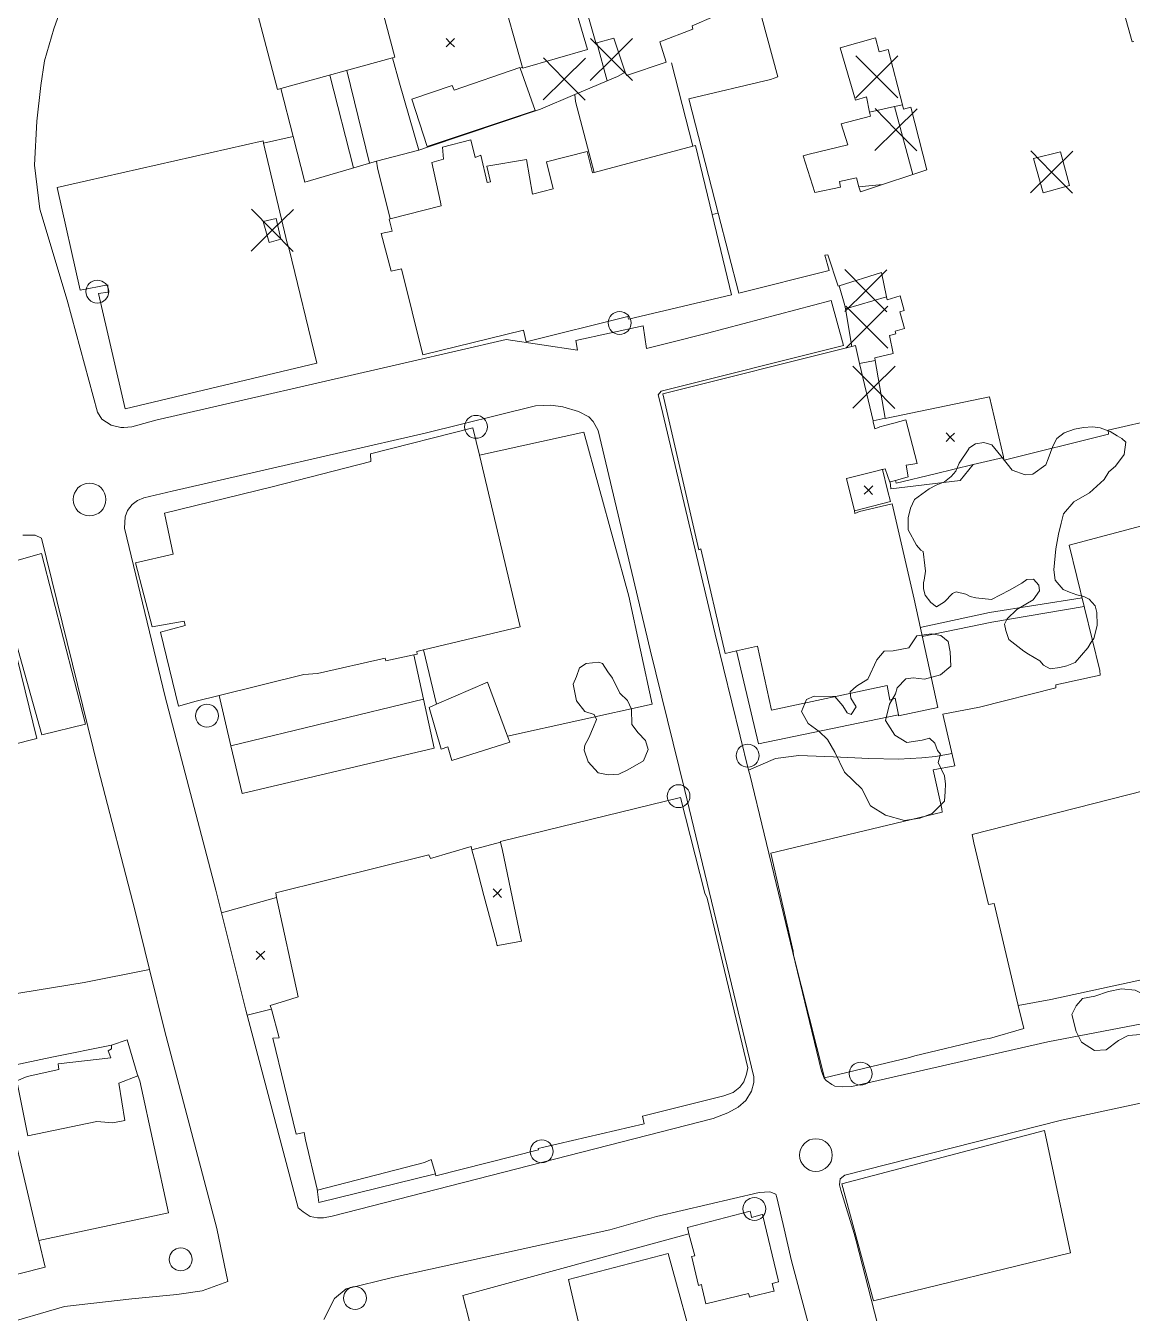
# Model space of a CAD drawing. Header units: metres. Extents: x 4652992 to 4879070, y 2074171 to 2309877.
# Drawn here: x 4653859.2 to 4653933.7, y 2307794.2 to 2307880.8 of the extents above; entities that cross this region are included whole.
import ezdxf

# ---------------------------------------------------------------- set-up
doc = ezdxf.new("R2010")
doc.units = ezdxf.units.M
doc.header["$MEASUREMENT"] = 0
doc.linetypes.add('DGN Style 2', pattern=[66.27138, 39.762828, -26.508552])
doc.linetypes.add('DGN Style 3', pattern=[92.779933, 66.271381, -26.508552])
doc.layers.get('0').update_dxf_attribs({"color": 4, "lineweight": 0})
for name, color, linetype, lineweight in [('Level 18', 5, 'Continuous', 0), ('Level 19', 38, 'DGN Style 3', 0), ('Level 20', 30, 'DGN Style 3', 0), ('Level 30', 5, 'Continuous', 0), ('Level 31', 38, 'Continuous', 0), ('Level 35', 4, 'Continuous', 0), ('Level 36', 1, 'Continuous', 0), ('Level 37', 3, 'Continuous', 0), ('Level 38', 3, 'Continuous', 0), ('Level 39', 9, 'Continuous', 0), ('Level 40', 1, 'Continuous', 0), ('Level 45', 9, 'Continuous', 0), ('Level 54', 30, 'DGN Style 2', 0), ('Level 61', 4, 'Continuous', 0), ('Level 62', 4, 'Continuous', 0), ('Level 63', 3, 'Continuous', 0)]:
    doc.layers.add(name, color=color, linetype=linetype, lineweight=lineweight)

# ---------------------------------------------------------------- blocks, each defined once
blk = doc.blocks.new('POSTE')
at = {"color": 0, "linetype": 'ByBlock', "lineweight": -2}
blk.add_circle((0, 0), 0.770001, dxfattribs=at)
blk = doc.blocks.new('AL')
at = {"color": 0, "linetype": 'ByBlock', "lineweight": -2, "ltscale": 10}
blk.add_circle((0, 0), 1.100002, dxfattribs=at)
blk = doc.blocks.new('COTA')
at = {"color": 0, "linetype": 'ByBlock', "lineweight": -2, "ltscale": 10}
for p, q in [((-1.408457, 1.419522), (0, 0)), ((1.419522, 1.408457), (0, 0)), ((0, 0), (-1.419522, -1.408457)), ((0, 0), (1.408457, -1.419522))]:
    blk.add_line(p, q, dxfattribs=at)

msp = doc.modelspace()

# ---------------------------------------------------------------- linework, layer by layer
at = {"layer": 'Level 18', "color": 30}
for points in [[(4653862.089523, 2307883.383284, 1370.322754), (4653861.108731, 2307880.624037, 1370.389015), (4653860.478474, 2307878.478591, 1370.447809), (4653860.230812, 2307876.828786, 1370.502141), (4653859.973612, 2307874.420416, 1370.546381), (4653859.821535, 2307871.453574, 1370.593128), (4653860.162942, 2307868.50355, 1370.667512), (4653862.012647, 2307862.371645, 1370.856234), (4653864.054994, 2307854.827218, 1371.366376), (4653864.336101, 2307854.366732, 1371.406075), (4653864.972725, 2307853.966051, 1371.485579), (4653865.627124, 2307853.800716, 1371.589441), (4653865.835582, 2307853.79044, 1371.624607), (4653866.361221, 2307853.836182, 1371.721698), (4653867.978314, 2307854.289027, 1371.879866), (4653884.955621, 2307858.192955, 1372.527329), (4653891.55417, 2307859.723193, 1372.681097), (4653896.362483, 2307858.999687, 1372.911805), (4653896.245, 2307859.647329, 1372.844895), (4653900.770997, 2307860.65356, 1372.916785), (4653900.995675, 2307859.119496, 1373.139989)], [(4653901.773681, 2307855.99132, 1373.319202), (4653901.987765, 2307855.205053, 1373.378969), (4653905.615318, 2307839.894148, 1374.246241), (4653907.872388, 2307830.72797, 1374.877145), (4653907.943719, 2307830.438289, 1374.895468), (4653912.765426, 2307810.476912, 1375.927853), (4653912.952884, 2307809.995547, 1375.964318), (4653913.088221, 2307809.85745, 1375.974194), (4653913.459584, 2307809.570283, 1375.999009), (4653913.678106, 2307809.469211, 1376.010755), (4653914.196493, 2307809.414183, 1376.035412), (4653914.804133, 2307809.452588, 1376.056854), (4653928.010529, 2307812.442849, 1376.183149), (4653937.593702, 2307814.295865, 1376.226067)], [(4653877.548267, 2307801.270048, 1375.473913), (4653874.031292, 2307814.5857, 1374.430217), (4653872.009287, 2307822.648699, 1373.85701), (4653868.61486, 2307835.665817, 1372.668059), (4653865.875031, 2307847.022655, 1371.879095), (4653865.920089, 2307847.776609, 1371.839684), (4653866.071964, 2307848.205969, 1371.831023), (4653866.382741, 2307848.607505, 1371.835474), (4653866.752039, 2307848.885201, 1371.851124), (4653867.165801, 2307849.071935, 1371.876285), (4653869.079224, 2307849.514301, 1372.007523), (4653886.094199, 2307853.426891, 1372.777812), (4653893.52882, 2307855.269723, 1373.068366), (4653894.552583, 2307855.311607, 1373.092132), (4653895.374001, 2307855.198516, 1373.103482), (4653896.429257, 2307854.887169, 1373.16499), (4653897.114229, 2307854.515741, 1373.19921), (4653897.418086, 2307854.201465, 1373.204133), (4653897.742336, 2307853.604774, 1373.26102), (4653901.241104, 2307838.837436, 1374.330482), (4653903.571859, 2307829.372018, 1374.954492), (4653908.226458, 2307810.102448, 1375.94412), (4653908.222197, 2307809.710717, 1375.957485), (4653908.0677, 2307809.140156, 1375.981494), (4653907.684696, 2307808.499775, 1375.984707), (4653907.176082, 2307808.06205, 1375.988181), (4653906.472104, 2307807.663327, 1375.991239), (4653905.489001, 2307807.280037, 1375.984879), (4653879.838948, 2307800.721345, 1375.695313), (4653879.272416, 2307800.609836, 1375.643443), (4653878.849971, 2307800.600926, 1375.603435), (4653878.370567, 2307800.687086, 1375.554127), (4653877.890392, 2307801.003798, 1375.505813), (4653877.548267, 2307801.270048, 1375.473913)], [(4653872.834987, 2307796.318883, 1375.665246), (4653872.093368, 2307799.874455, 1375.56318), (4653868.570205, 2307813.245767, 1374.448321), (4653867.562149, 2307817.314014, 1374.066648), (4653866.588978, 2307821.24147, 1373.827007), (4653864.1069, 2307830.840261, 1373.029867), (4653860.287654, 2307846.348251, 1371.792675)], [(4653960.130749, 2307785.777897, 1377.530166), (4653957.598848, 2307796.271927, 1377.081129), (4653956.420138, 2307800.808559, 1376.767109), (4653953.368124, 2307810.803841, 1376.331679), (4653953.220414, 2307811.381566, 1376.27947), (4653953.050611, 2307811.623309, 1376.267428), (4653952.673341, 2307811.934061, 1376.253179), (4653952.369973, 2307812.116424, 1376.249514), (4653951.861045, 2307812.311068, 1376.257173), (4653951.002487, 2307812.445198, 1376.267837), (4653948.541162, 2307811.90775, 1376.30582), (4653938.620705, 2307809.253723, 1376.295469), (4653928.934985, 2307807.186653, 1376.263063), (4653914.338908, 2307803.475309, 1376.222944), (4653914.033055, 2307803.232153, 1376.212005), (4653913.979604, 2307802.823625, 1376.23159), (4653914.071927, 2307802.469345, 1376.266868), (4653914.961676, 2307799.551273, 1376.46877), (4653915.106104, 2307799.045286, 1376.506824), (4653919.603757, 2307781.591283, 1377.40056)], [(4653917.719314, 2307771.707883, 1377.793696), (4653910.755015, 2307797.707587, 1376.479038), (4653910.192503, 2307800.164477, 1376.356421), (4653909.775011, 2307801.976332, 1376.277268), (4653909.696761, 2307802.203407, 1376.245554), (4653909.297332, 2307802.354584, 1376.239086), (4653908.578189, 2307802.317953, 1376.249847), (4653901.662304, 2307800.691501, 1376.194209)], [(4653901.662304, 2307800.691501, 1376.194209), (4653898.534794, 2307799.798929, 1376.079181), (4653883.896288, 2307796.577109, 1375.901336), (4653880.78219, 2307795.821472, 1375.84812), (4653880.007224, 2307795.179046, 1375.84422), (4653879.286305, 2307793.762335, 1375.898377)]]:
    msp.add_polyline3d(points, dxfattribs=at)
at = {"layer": 'Level 19', "linetype": 'DGN Style 3'}
for points in [[(4653901.773681, 2307855.99132, 1373.319202), (4653901.977507, 2307856.243485, 1373.346411), (4653914.26114, 2307859.328742, 1373.691251), (4653913.426125, 2307862.34944, 1373.470163), (4653905.092321, 2307860.15944, 1373.341771), (4653902.515081, 2307859.489803, 1373.131095), (4653900.995675, 2307859.119496, 1373.139989)], [(4653860.287654, 2307846.348251, 1371.792675), (4653859.860676, 2307846.557246, 1371.765435), (4653859.035079, 2307846.564335, 1371.736948)], [(4653856.881098, 2307793.204969, 1375.2221), (4653861.835698, 2307794.625607, 1375.566), (4653866.369017, 2307795.153821, 1375.7568), (4653869.397223, 2307795.441399, 1375.7343), (4653871.106636, 2307795.684009, 1375.7188), (4653872.834987, 2307796.318883, 1375.6652)]]:
    msp.add_polyline3d(points, dxfattribs=at)
at = {"layer": 'Level 20', "linetype": 'Continuous'}
for points in [[(4653907.872388, 2307830.72797, 1375.1522), (4653909.683073, 2307831.52858, 1374.948228), (4653911.239945, 2307831.715825, 1374.948228), (4653913.588652, 2307831.640918, 1375.088228), (4653915.963323, 2307831.510593, 1375.088228), (4653917.958273, 2307831.470198, 1375.088228), (4653919.522266, 2307831.56277, 1375.088228), (4653920.438402, 2307831.65445, 1375.088228), (4653921.556259, 2307831.855732, 1375.088228)], [(4653830.732812, 2307816.992165, 1371.5767), (4653832.782408, 2307814.174568, 1372.1177), (4653835.028855, 2307812.154948, 1372.6077), (4653835.74325, 2307811.397525, 1372.8177), (4653836.707709, 2307810.770285, 1372.8177), (4653837.904513, 2307810.516627, 1372.8177), (4653839.153038, 2307810.479212, 1372.8177), (4653843.511638, 2307811.735517, 1372.8177), (4653849.272082, 2307813.304071, 1373.3777), (4653852.164106, 2307814.154682, 1373.6577), (4653857.804712, 2307815.559802, 1373.6577), (4653863.148399, 2307816.43856, 1374.0077), (4653867.562149, 2307817.314014, 1374.066648)]]:
    msp.add_polyline3d(points, dxfattribs=at)
at = {"layer": 'Level 30', "color": 1, "flags": 128}
for points, elevation in [([(4653927.032162, 2307871.905057), (4653927.700396, 2307869.606175), (4653929.465394, 2307870.100239), (4653928.862932, 2307872.350965), (4653927.032162, 2307871.905057)], 1375.1831), ([(4653929.524468, 2307798.251965), (4653916.274422, 2307795.009337), (4653914.152359, 2307802.89755), (4653927.779234, 2307806.476885), (4653929.524468, 2307798.251965)], 1381.833129)]:
    msp.add_lwpolyline(points, dxfattribs=dict(at, elevation=elevation))
at = {"layer": 'Level 30', "color": 1}
for points in [[(4653883.195388, 2307882.016541, 1376.5131), (4653884.057935, 2307878.725287, 1376.5131), (4653883.898672, 2307878.681318, 1376.514514), (4653883.89866, 2307878.681315, 1376.514514), (4653876.396873, 2307876.610221, 1376.581124), (4653876.17435, 2307876.548787, 1376.5831), (4653870.792674, 2307897.020824, 1376.3731)], [(4653932.216182, 2307885.014977, 1375.1131), (4653933.668632, 2307879.767481, 1375.2531), (4653933.787488, 2307879.78804, 1375.2531)], [(4653895.410658, 2307884.740884, 1373.8531), (4653897.037149, 2307879.249321, 1373.8531), (4653892.666154, 2307877.986972, 1373.7131), (4653892.65138, 2307878.039561, 1373.716506), (4653892.651378, 2307878.039569, 1373.716507), (4653891.148109, 2307883.390651, 1374.0631)], [(4653905.520212, 2307881.474986, 1377.4931), (4653904.065831, 2307880.829694, 1377.4931), (4653904.1102, 2307880.607707, 1377.4931), (4653901.89664, 2307879.760623, 1377.3531), (4653902.329792, 2307878.400732, 1373.9231), (4653899.640899, 2307877.503105, 1373.9231), (4653899.571057, 2307877.710352, 1373.905678), (4653898.799064, 2307880.001146, 1373.7131), (4653897.655299, 2307879.700223, 1373.845489), (4653897.589543, 2307879.682923, 1373.8531), (4653896.094611, 2307884.960193, 1373.8531)], [(4653939.106788, 2307855.231971, 1376.661191), (4653932.058239, 2307853.611088, 1377.2831), (4653932.091501, 2307853.343138, 1377.2831), (4653925.070157, 2307851.603313, 1376.6531), (4653925.030632, 2307851.773345, 1376.6531), (4653925.019823, 2307851.819849, 1376.6531), (4653924.077252, 2307855.87476, 1376.6531), (4653917.054506, 2307854.408978, 1376.0231), (4653917.050502, 2307854.432395, 1376.021495), (4653917.05049, 2307854.432466, 1376.021489), (4653916.387587, 2307858.309646, 1375.755656), (4653916.356275, 2307858.49278, 1375.7431), (4653917.598794, 2307858.792241, 1376.0231), (4653917.340871, 2307859.997566, 1375.1131), (4653917.774274, 2307860.106565, 1375.1131), (4653917.737817, 2307860.294689, 1375.1131), (4653918.353626, 2307860.453694, 1375.2531), (4653918.044944, 2307861.582584, 1375.3931), (4653918.337306, 2307861.665583, 1375.4631), (4653918.077131, 2307862.673938, 1375.6731), (4653917.196305, 2307862.394497, 1375.6731), (4653917.151555, 2307862.604892, 1375.6731), (4653916.805555, 2307864.231619, 1375.6731), (4653913.952839, 2307863.328467, 1375.467364), (4653913.893719, 2307863.30975, 1375.4631), (4653913.203481, 2307865.425604, 1375.6031), (4653913.006053, 2307865.401843, 1375.5331), (4653913.289613, 2307864.377373, 1375.3931), (4653907.202808, 2307862.840556, 1375.3931), (4653905.815369, 2307868.238132, 1375.306488), (4653903.838807, 2307875.927586, 1375.1831), (4653909.349409, 2307877.227144, 1375.1131), (4653909.828969, 2307877.399946, 1375.5331), (4653908.394609, 2307882.7198, 1375.6031)], [(4653914.03942, 2307879.366658, 1374.9731), (4653915.066919, 2307875.844499, 1375.1831), (4653915.811987, 2307876.052137, 1375.1131), (4653916.01421, 2307875.015915, 1375.1131), (4653916.064461, 2307874.758424, 1375.1131), (4653914.093681, 2307874.24612, 1375.3231), (4653914.539511, 2307872.825919, 1374.7631), (4653911.942712, 2307872.188493, 1374.7631), (4653911.542587, 2307872.089223, 1375.3931), (4653912.331989, 2307869.608025, 1375.3931), (4653914.055942, 2307869.977945, 1375.1131), (4653913.996063, 2307870.360118, 1375.1131), (4653915.126406, 2307870.598536, 1375.2531), (4653915.296075, 2307870.005222, 1375.248377), (4653915.392226, 2307869.668994, 1375.2457), (4653916.873009, 2307870.160052, 1375.224979), (4653918.924617, 2307870.840407, 1375.196271), (4653919.865915, 2307871.15256, 1375.1831), (4653918.779089, 2307875.371001, 1375.1831), (4653918.293774, 2307875.222666, 1375.1131), (4653918.216902, 2307875.525282, 1375.1131), (4653917.269767, 2307879.253788, 1375.1131), (4653916.644158, 2307879.078327, 1375.1131), (4653916.415562, 2307880.020118, 1375.1131), (4653914.03942, 2307879.366658, 1374.9731)], [(4653892.490432, 2307877.981376, 1373.092548), (4653893.510473, 2307875.143913, 1373.573128), (4653886.24734, 2307872.710818, 1373.08313), (4653886.24732, 2307872.710812, 1373.083129), (4653885.203076, 2307875.903217, 1373.083129), (4653887.920817, 2307876.813496, 1373.013128), (4653888.0597, 2307876.500828, 1373.013128), (4653892.470438, 2307878.036992, 1373.083129), (4653892.488144, 2307877.987741, 1373.09147), (4653892.490432, 2307877.981376, 1373.092548)], [(4653875.232333, 2307872.93899, 1373.9231), (4653876.72936, 2307866.578668, 1373.9231), (4653876.814709, 2307866.216051, 1373.9231), (4653876.957048, 2307865.802108, 1377.2131), (4653878.819502, 2307858.125151, 1377.1431), (4653865.914776, 2307855.064558, 1377.1431), (4653864.123144, 2307862.81044, 1377.0731), (4653864.764552, 2307862.903087, 1377.0031), (4653864.760709, 2307863.398906, 1373.7831), (4653862.893394, 2307863.034974, 1373.5031), (4653861.335387, 2307869.948708, 1373.6431), (4653863.320168, 2307870.405362, 1373.7831), (4653875.192931, 2307873.106395, 1373.9231), (4653875.232333, 2307872.93899, 1373.9231)], [(4653889.183739, 2307873.164408, 1373.5731), (4653889.466639, 2307871.974296, 1374.2731), (4653889.854759, 2307872.140196, 1374.4131), (4653890.276818, 2307870.287009, 1374.4131), (4653890.49132, 2307870.346268, 1374.7631), (4653890.251901, 2307871.402188, 1374.6231), (4653892.911741, 2307871.846353, 1374.6931), (4653893.318676, 2307869.514195, 1374.8331), (4653894.713842, 2307869.863597, 1375.1131), (4653894.274085, 2307871.692285, 1374.7631), (4653897.012442, 2307872.385019, 1374.8331), (4653897.360461, 2307870.937753, 1375.0431), (4653897.486223, 2307870.971079, 1375.045638), (4653904.118104, 2307872.728512, 1375.179459), (4653904.298524, 2307872.776323, 1375.1831), (4653905.419397, 2307868.13959, 1375.1831), (4653906.72751, 2307862.728301, 1375.1831), (4653899.782665, 2307861.097102, 1375.1831), (4653899.742099, 2307861.271465, 1375.1831), (4653892.89227, 2307859.563813, 1375.1831), (4653892.72896, 2307860.357159, 1375.3231), (4653885.95022, 2307858.693909, 1375.3231), (4653884.52171, 2307864.474558, 1374.1082), (4653883.806698, 2307864.323547, 1374.1082), (4653883.146598, 2307866.859752, 1374.1082), (4653883.893979, 2307867.014751, 1374.1082), (4653883.691709, 2307867.833263, 1375.2531), (4653883.752228, 2307867.848662, 1375.251883), (4653887.170993, 2307868.718592, 1375.1831), (4653887.134227, 2307868.963558, 1374.5531), (4653886.543307, 2307871.637245, 1373.9931), (4653887.339913, 2307871.865859, 1374.0631), (4653887.273303, 2307872.679199, 1373.4331), (4653889.183739, 2307873.164408, 1373.5731)], [(4653875.210015, 2307867.670556, 1374.0631), (4653875.599959, 2307866.243712, 1374.0631), (4653876.40064, 2307866.481177, 1373.9931), (4653876.076228, 2307867.874422, 1373.9931), (4653875.210015, 2307867.670556, 1374.0631)], [(4653916.261653, 2307854.180727, 1379.248896), (4653916.370005, 2307853.718952, 1379.243129), (4653916.600568, 2307853.798432, 1376.93975), (4653916.706334, 2307853.834892, 1375.883129), (4653917.02742, 2307853.925041, 1375.870292), (4653917.640093, 2307854.097056, 1375.845799), (4653918.457307, 2307854.326499, 1375.813128), (4653919.205633, 2307851.387687, 1375.883129), (4653918.470665, 2307851.261782, 1376.093128), (4653918.606363, 2307850.488471, 1376.093128), (4653917.91223, 2307850.284978, 1376.172124), (4653917.772641, 2307850.244055, 1376.18801), (4653917.744723, 2307850.235871, 1376.191187), (4653917.744675, 2307850.235857, 1376.191193), (4653917.39181, 2307850.13241, 1376.231351), (4653917.37619, 2307850.127831, 1376.233128), (4653917.065011, 2307851.024913, 1379.033129), (4653916.887165, 2307850.980137, 1379.05224), (4653916.887092, 2307850.980119, 1379.052248), (4653916.835042, 2307850.967014, 1379.057842), (4653916.613058, 2307850.911127, 1379.081696), (4653914.459422, 2307850.368918, 1379.313128), (4653914.988356, 2307848.182189, 1379.313128), (4653914.988371, 2307848.182127, 1379.313128), (4653915.027264, 2307848.021334, 1379.313128), (4653915.325482, 2307848.138811, 1377.353129), (4653917.528158, 2307848.661507, 1377.213129), (4653919.000723, 2307842.237712, 1377.143129), (4653920.601327, 2307834.943263, 1376.863129), (4653917.963684, 2307834.400335, 1376.793128), (4653917.950143, 2307834.469587, 1376.793128), (4653917.730961, 2307835.590564, 1376.793128), (4653917.377555, 2307835.452279, 1376.793128), (4653917.193409, 2307836.433614, 1376.793128), (4653909.415029, 2307834.775364, 1377.003129), (4653908.45839, 2307839.082549, 1377.283129), (4653907.059697, 2307838.757925, 1377.103128), (4653906.282658, 2307838.577581, 1377.003129), (4653904.662001, 2307845.626854, 1377.003129), (4653904.530532, 2307845.564228, 1379.033129), (4653902.099584, 2307856.063119, 1379.103129), (4653914.81578, 2307859.263327, 1379.309252), (4653915.054937, 2307859.323514, 1379.313128), (4653915.337811, 2307858.117962, 1379.298072), (4653916.24661, 2307854.24484, 1379.249697), (4653916.246623, 2307854.244783, 1379.249696), (4653916.261653, 2307854.180727, 1379.248896)], [(4653889.749857, 2307851.939333, 1381.200399), (4653892.500205, 2307840.381145, 1381.623128), (4653885.996496, 2307838.840503, 1381.296036), (4653885.541013, 2307838.732605, 1381.273129), (4653885.570502, 2307838.55461, 1375.533129), (4653885.331004, 2307838.502093, 1375.548927), (4653883.448131, 2307838.089211, 1375.673129), (4653883.42091, 2307838.275013, 1375.673129), (4653878.868586, 2307837.236848, 1375.673129), (4653877.9373, 2307837.175323, 1377.703128), (4653872.234916, 2307835.759953, 1377.758232), (4653870.693361, 2307835.377329, 1377.773129), (4653869.499303, 2307835.051154, 1374.973129), (4653868.28473, 2307840.027997, 1375.113129), (4653869.954297, 2307840.469044, 1375.463129), (4653869.880452, 2307840.763981, 1375.253129), (4653867.723514, 2307840.393031, 1374.833129), (4653866.611964, 2307844.681362, 1374.833129), (4653869.146456, 2307845.274456, 1375.183128), (4653868.568592, 2307848.043805, 1374.973129), (4653875.79728, 2307849.802436, 1375.183128), (4653882.452433, 2307851.521861, 1375.463129), (4653882.421979, 2307852.034203, 1381.133129), (4653889.312181, 2307853.778646, 1381.133129), (4653889.749857, 2307851.939333, 1381.200399)], [(4653936.919558, 2307829.962011, 1383.3731), (4653922.906602, 2307826.413626, 1383.5131), (4653923.025642, 2307825.839802, 1378.8931), (4653924.006305, 2307821.703756, 1378.8931), (4653924.38591, 2307821.76277, 1381.2731), (4653926.017541, 2307814.904735, 1381.101791), (4653926.38606, 2307813.355786, 1381.0631), (4653924.07144, 2307812.675575, 1381.5531), (4653923.732402, 2307812.628297, 1383.3731), (4653919.062167, 2307811.499208, 1383.4431), (4653918.689452, 2307811.392943, 1381.6931), (4653912.96681, 2307810.025867, 1380.9931), (4653910.893507, 2307818.28324, 1380.7831), (4653910.867043, 2307818.542978, 1378.7531), (4653909.362623, 2307825.155826, 1378.8231), (4653920.900396, 2307827.910504, 1379.1031), (4653920.864671, 2307828.132316, 1376.7231), (4653920.281857, 2307830.76127, 1376.7231), (4653921.747922, 2307831.022129, 1383.4431), (4653920.949618, 2307834.494215, 1383.5131), (4653923.405831, 2307834.984136, 1385.5431), (4653928.549551, 2307836.284213, 1385.8931), (4653928.547403, 2307836.470845, 1384.2831), (4653931.52858, 2307837.128895, 1383.7231), (4653931.511449, 2307837.45384, 1379.9431), (4653929.433172, 2307845.888929, 1379.8731), (4653938.124711, 2307848.197849, 1380.121)], [(4653857.525767, 2307844.528814, 1374.4831), (4653860.281049, 2307845.309531, 1374.4831), (4653863.237807, 2307833.836645, 1375.3931), (4653860.312511, 2307833.103629, 1375.3231), (4653858.559518, 2307839.367918, 1375.1131)], [(4653858.39206, 2307839.274776, 1375.0431), (4653859.96425, 2307832.869149, 1374.2031), (4653852.961403, 2307831.094442, 1374.2031)], [(4653891.79571, 2307832.612261, 1376.863129), (4653887.88784, 2307831.394406, 1376.583129), (4653887.618278, 2307832.302461, 1376.373128), (4653887.175986, 2307832.138374, 1376.373128), (4653886.364899, 2307834.956031, 1375.743129), (4653886.872839, 2307835.176465, 1375.752189), (4653890.289024, 2307836.659008, 1375.813128), (4653891.641592, 2307833.0262, 1376.755725), (4653891.79571, 2307832.612261, 1376.863129)], [(4653905.078397, 2307822.124332, 1381.693129), (4653907.80861, 2307810.702123, 1381.903128), (4653907.729414, 2307810.278814, 1381.903128), (4653907.53662, 2307809.749732, 1381.903128), (4653907.274391, 2307809.391754, 1381.903128), (4653906.835002, 2307809.031414, 1381.903128), (4653906.211684, 2307808.825014, 1381.903128), (4653900.721876, 2307807.456821, 1381.833129), (4653900.835339, 2307806.920317, 1381.063128), (4653894.094056, 2307805.355109, 1380.993129), (4653893.713568, 2307805.280455, 1381.413129), (4653893.725686, 2307805.185935, 1381.413129), (4653886.830177, 2307803.423537, 1381.273129), (4653886.789714, 2307803.55898, 1381.264552), (4653886.499922, 2307804.529019, 1381.203128), (4653886.055063, 2307804.325391, 1378.543128), (4653878.859864, 2307802.457422, 1378.263128), (4653878.843689, 2307802.524595, 1378.26729), (4653878.843688, 2307802.524601, 1378.267291), (4653878.043669, 2307805.846957, 1378.473129), (4653877.950357, 2307806.346785, 1381.203128), (4653877.415131, 2307806.225922, 1381.063128), (4653875.859608, 2307812.686439, 1381.203128), (4653876.271258, 2307812.720257, 1378.123128), (4653875.752218, 2307814.647168, 1378.123128), (4653875.682399, 2307814.906366, 1378.123128), (4653876.638771, 2307815.193697, 1378.263128), (4653877.554529, 2307815.487821, 1376.933128), (4653876.110127, 2307822.174523, 1377.067235), (4653876.046652, 2307822.468373, 1377.073128), (4653886.360649, 2307825.037897, 1377.213129), (4653886.457682, 2307824.792186, 1377.213129), (4653889.19197, 2307825.594649, 1377.073128), (4653889.248083, 2307825.382176, 1377.073128), (4653889.490254, 2307824.465191, 1377.073128), (4653890.061245, 2307822.303116, 1377.073128), (4653890.873205, 2307819.228608, 1377.073128), (4653890.950748, 2307818.919802, 1382.113129), (4653891.00348, 2307818.929669, 1382.110882), (4653892.593785, 2307819.227246, 1382.043128), (4653892.511047, 2307819.516707, 1377.983128), (4653891.297955, 2307825.337251, 1378.173502), (4653891.183642, 2307825.885733, 1378.191442), (4653891.172894, 2307825.937303, 1378.193129), (4653903.287153, 2307828.888594, 1377.983128), (4653904.916034, 2307822.452754, 1378.123128), (4653905.078397, 2307822.124332, 1381.693129)], [(4653857.36755, 2307810.646262, 1380.988758), (4653860.103023, 2307799.088687, 1380.689784), (4653860.5299, 2307797.285097, 1380.643129), (4653853.950887, 2307795.622313, 1379.8416), (4653853.52158, 2307796.409337, 1376.7416), (4653847.007233, 2307795.085034, 1376.7416), (4653846.46519, 2307794.601663, 1377.8416), (4653846.36772, 2307794.578411, 1377.8416), (4653838.851755, 2307792.785379, 1377.8416), (4653836.977993, 2307799.72597, 1378.823128), (4653835.647311, 2307805.157933, 1378.483018), (4653835.608618, 2307805.315879, 1378.473129), (4653839.774035, 2307806.550446, 1378.473129), (4653839.625676, 2307807.111192, 1375.113129), (4653839.306129, 2307808.437305, 1375.113129), (4653842.333973, 2307809.201598, 1375.113129), (4653842.729493, 2307807.793582, 1375.253129), (4653842.858764, 2307807.308815, 1378.543128), (4653843.776427, 2307807.454384, 1378.543128), (4653844.258514, 2307807.569217, 1377.143129), (4653850.090713, 2307809.004715, 1377.143129), (4653850.458904, 2307809.136708, 1381.063128), (4653857.327564, 2307810.815207, 1380.993129), (4653857.36755, 2307810.646262, 1380.988758)], [(4653908.036831, 2307800.773629, 1378.5752), (4653908.072675, 2307800.635626, 1378.5752), (4653908.778189, 2307800.818873, 1378.5752), (4653908.796438, 2307800.823613, 1378.5752), (4653909.849788, 2307796.424227, 1378.6723), (4653909.880744, 2307796.294939, 1378.6752), (4653909.452607, 2307796.192429, 1378.7752), (4653909.578185, 2307795.667948, 1378.7752), (4653909.46172, 2307795.640063, 1378.7822), (4653908.172239, 2307795.331321, 1378.8603), (4653907.926804, 2307795.272556, 1378.8752), (4653907.880813, 2307795.464639, 1378.8752), (4653907.870032, 2307795.509668, 1378.8752), (4653904.999623, 2307794.822403, 1379.2752), (4653904.772255, 2307795.772021, 1379.2752), (4653904.751665, 2307795.858013, 1379.2752), (4653904.692245, 2307796.106186, 1379.2752), (4653904.49838, 2307796.059769, 1379.2752), (4653904.043615, 2307797.959128, 1379.2752), (4653904.032271, 2307798.006505, 1379.2752), (4653904.241267, 2307798.056545, 1379.2752), (4653903.85727, 2307799.534961, 1379.11921), (4653903.748933, 2307799.952066, 1379.0752), (4653907.874867, 2307801.023718, 1378.586), (4653907.965743, 2307801.047321, 1378.5752), (4653908.036831, 2307800.773629, 1378.5752)], [(4653896.823279, 2307791.802486, 1379.4149), (4653895.747909, 2307796.46019, 1379.4253), (4653902.453905, 2307798.19821, 1379.4253), (4653904.450954, 2307790.925581, 1379.4253)]]:
    msp.add_polyline3d(points, dxfattribs=at)
at = {"layer": 'Level 31'}
msp.add_polyline3d([(4653865.892078, 2307807.164126, 1376.653128), (4653865.095728, 2307806.990292, 1376.373128), (4653864.01562, 2307807.090115, 1376.373128), (4653859.369564, 2307806.13266, 1376.373128), (4653858.632472, 2307809.83201, 1376.793128), (4653859.320391, 2307810.121205, 1376.723129), (4653861.462118, 2307810.577868, 1376.583129), (4653861.403254, 2307810.979034, 1376.583129), (4653864.943598, 2307811.367991, 1376.933128), (4653864.765462, 2307811.839631, 1376.303129), (4653864.989828, 2307811.967927, 1376.233128), (4653864.99487, 2307812.230396, 1376.094227), (4653864.99491, 2307812.232471, 1376.093128), (4653866.048053, 2307812.584546, 1376.093128), (4653866.728581, 2307810.294639, 1376.291994), (4653866.766684, 2307810.166424, 1376.303129), (4653865.487416, 2307809.678727, 1376.863129), (4653865.892078, 2307807.164126, 1376.653128)], dxfattribs=at)
at = {"layer": 'Level 35'}
for p, q in [((4653898.35707, 2307877.142454, 1373.058228), (4653897.655299, 2307879.700223, 1373.058228)), ((4653902.673871, 2307878.346692, 1375.018229), (4653904.118104, 2307872.728512, 1375.147603)), ((4653918.924617, 2307870.840407, 1374.248229), (4653917.69062, 2307875.403581, 1374.248229)), ((4653877.21809, 2307873.39812, 1373.828229), (4653875.232333, 2307872.93899, 1373.729912)), ((4653915.296075, 2307870.005222, 1375.088228), (4653916.873009, 2307870.160052, 1375.088228)), ((4653905.419397, 2307868.13959, 1374.178228), (4653905.815369, 2307868.238132, 1374.178228)), ((4653914.38686, 2307861.786782, 1375.780365), (4653917.151555, 2307862.604892, 1375.738456)), ((4653916.387587, 2307858.309646, 1375.6966), (4653915.337811, 2307858.117962, 1375.659461)), ((4653916.24661, 2307854.24484, 1375.747643), (4653917.05049, 2307854.432466, 1375.807896)), ((4653873.029082, 2307832.380591, 1374.038228), (4653885.985284, 2307835.517241, 1374.106771)), ((4653891.183642, 2307825.885733, 1378.028229), (4653889.248083, 2307825.382176, 1378.028229))]:
    msp.add_line(p, q, dxfattribs=at)
at = {"layer": 'Level 35', "flags": 128}
for points, elevation in [([(4653892.490432, 2307877.981376), (4653892.490468, 2307877.981389), (4653892.616465, 2307878.026939), (4653892.65138, 2307878.039561)], 1373.058228), ([(4653916.01421, 2307875.015915), (4653917.69062, 2307875.403581), (4653918.216902, 2307875.525282)], 1375.298229), ([(4653914.988356, 2307848.182189), (4653917.407774, 2307848.808966), (4653917.221013, 2307849.587844), (4653916.887165, 2307850.980137)], 1376.488229)]:
    msp.add_lwpolyline(points, dxfattribs=dict(at, elevation=elevation))
at = {"layer": 'Level 35', "extrusion": (0.0538985700587729, 0.0137799010389469, 0.9984513300471768), "elevation": 284011.294943, "flags": 128}
msp.add_lwpolyline([(1083202.578899, -5072564.338379), (1083202.409007, -5072559.305322), (1083205.589231, -5072559.305322), (1083208.904648, -5072559.305322)], dxfattribs=at)
at = {"layer": 'Level 35', "extrusion": (-0.5318036611818467, -0.1201152855485666, 0.8383061398625027), "elevation": -2751024.862157, "flags": 128}
msp.add_lwpolyline([(-1225828.9631, 4232534.104458), (-1225831.519048, 4232534.268565), (-1225831.74368, 4232534.282988), (-1225833.118473, 4232534.16872)], dxfattribs=at)
at = {"layer": 'Level 35'}
for points in [[(4653896.174532, 2307876.225551, 1373.618228), (4653893.869214, 2307875.228257, 1373.548229), (4653886.263322, 2307872.662854, 1373.41814), (4653885.68388, 2307872.467413, 1373.408229), (4653885.683849, 2307872.467402, 1373.408229), (4653884.386768, 2307876.982336, 1373.505151), (4653883.898672, 2307878.681318, 1373.541623)], [(4653897.486223, 2307870.971079, 1375.088228), (4653896.215969, 2307875.744378, 1375.088228), (4653896.174532, 2307876.225551, 1373.618228), (4653898.35707, 2307877.142454, 1373.618228), (4653899.039882, 2307877.429308, 1373.618228), (4653899.571057, 2307877.710352, 1373.618228)], [(4653885.683849, 2307872.467402, 1373.408229), (4653882.832402, 2307871.726337, 1373.548229), (4653882.891215, 2307871.273998, 1375.368228), (4653883.752228, 2307867.848662, 1375.111203)], [(4653872.234916, 2307835.759953, 1374.038228), (4653873.029082, 2307832.380591, 1374.038228), (4653873.784414, 2307829.166478, 1374.038228), (4653886.71071, 2307832.207812, 1374.038228), (4653885.985284, 2307835.517241, 1374.106771), (4653885.331004, 2307838.502093, 1374.16859)]]:
    msp.add_polyline3d(points, dxfattribs=at)
at = {"layer": 'Level 36'}
msp.add_line((4653908.535607, 2307832.505006, 1376.80675), (4653907.059697, 2307838.757925, 1376.80675), dxfattribs=at)
at = {"layer": 'Level 37'}
msp.add_line((4653886.872839, 2307835.176465, 1375.438229), (4653885.996496, 2307838.840503, 1375.438229), dxfattribs=at)
at = {"layer": 'Level 37', "extrusion": (-0.0625373054205891, -0.0200124717647497, 0.9978419646439997), "elevation": -335856.583556, "flags": 128}
msp.add_lwpolyline([(-779610.766551, 5124898.64483), (-779610.955876, 5124896.017613), (-779611.150675, 5124893.31445), (-779611.34487, 5124893.31445)], dxfattribs=at)
at = {"layer": 'Level 37', "extrusion": (-0.2022022468648537, 0.9789444439647716, 0.0279647455434277), "elevation": 1318247.547824, "flags": 128}
msp.add_lwpolyline([(-5024531.865581, -35501.534783), (-5024539.384392, -35502.235057), (-5024541.482892, -35502.235057)], dxfattribs=at)
at = {"layer": 'Level 37', "extrusion": (-0.0058834757637754, -0.0015109906619132, 0.999981550639889), "elevation": -29490.697199, "flags": 128}
msp.add_lwpolyline([(4653816.655317, 2307751.610742), (4653816.184516, 2307753.443972), (4653831.412908, 2307757.609207)], dxfattribs=at)
at = {"layer": 'Level 37'}
for points in [[(4653889.749857, 2307851.939333, 1374.610249), (4653896.781493, 2307853.48194, 1374.668229), (4653899.799629, 2307842.444852, 1375.368228), (4653901.38033, 2307835.187813, 1375.648228), (4653891.641592, 2307833.0262, 1375.462066)], [(4653944.682324, 2307832.012532, 1377.178035), (4653944.682333, 2307832.012501, 1377.178037), (4653947.606121, 2307821.645956, 1377.643533), (4653948.12853, 2307819.681613, 1377.643533), (4653934.514592, 2307816.671175, 1377.993533), (4653928.197871, 2307815.293277, 1377.993533), (4653926.017541, 2307814.904735, 1377.993533)]]:
    msp.add_polyline3d(points, dxfattribs=at)
at = {"layer": 'Level 38', "extrusion": (0.1510736254637855, -0.7542996168738174, 0.6389122378490183), "elevation": -1036826.501417, "flags": 128}
msp.add_lwpolyline([(5016456.932228, 862907.427013), (5016452.840354, 862907.427013), (5016449.142335, 862907.340289)], dxfattribs=at)
at = {"layer": 'Level 38', "elevation": 1376.59675, "flags": 128}
msp.add_lwpolyline([(4653886.789714, 2307803.55898), (4653878.958247, 2307801.632921), (4653878.843689, 2307802.524595)], dxfattribs=at)
at = {"layer": 'Level 38'}
for points in [[(4653917.39181, 2307850.13241, 1376.068228), (4653917.443376, 2307849.680387, 1376.068228), (4653922.105205, 2307850.238354, 1376.068228), (4653922.986799, 2307851.306171, 1375.998229), (4653925.030632, 2307851.773345, 1375.998229)], [(4653860.103023, 2307799.088687, 1377.903909), (4653868.828452, 2307800.945354, 1377.577686), (4653866.901964, 2307809.835875, 1376.737686), (4653866.728581, 2307810.294639, 1376.600827)]]:
    msp.add_polyline3d(points, dxfattribs=at)
at = {"layer": 'Level 40', "color": 3, "elevation": 1378.615511, "flags": 128}
msp.add_lwpolyline([(4653929.904505, 2307813.145163), (4653929.610827, 2307814.287224), (4653929.909772, 2307814.878998), (4653930.343438, 2307815.375796), (4653931.166973, 2307815.527971), (4653932.092898, 2307815.845174), (4653932.953284, 2307816.020134), (4653933.875698, 2307815.928049), (4653934.719543, 2307815.50758), (4653935.253634, 2307814.84499), (4653935.128876, 2307813.928243), (4653934.984878, 2307813.457633), (4653934.261774, 2307812.934744), (4653933.400218, 2307812.886182), (4653932.749677, 2307812.535344), (4653931.93833, 2307811.90707), (4653931.143395, 2307811.874242), (4653930.26833, 2307812.428186), (4653929.904505, 2307813.145163)], dxfattribs=at)
at = {"layer": 'Level 40', "color": 3}
for points in [[(4653919.676499, 2307843.52956, 1377.943533), (4653919.777506, 2307844.141382, 1377.943533), (4653919.731009, 2307844.515733, 1377.943533), (4653919.609053, 2307845.450532, 1378.343533), (4653919.447779, 2307845.534207, 1378.343533), (4653919.166324, 2307845.873351, 1378.343533), (4653918.599815, 2307846.915616, 1378.343533), (4653918.613196, 2307847.72943, 1378.343533), (4653918.76731, 2307848.373656, 1378.343533), (4653919.039814, 2307848.944371, 1378.343533), (4653920.027532, 2307849.662901, 1378.343533), (4653920.495687, 2307849.914786, 1378.343533), (4653921.049596, 2307850.14629, 1378.343533), (4653921.495387, 2307850.494238, 1378.343533), (4653921.812523, 2307850.872741, 1378.343533), (4653922.031829, 2307851.410635, 1378.343533), (4653922.679442, 2307852.36024, 1377.543533), (4653922.689727, 2307852.403235, 1377.543533), (4653923.125739, 2307852.70857, 1377.543533), (4653923.692321, 2307852.801109, 1377.543533), (4653924.240108, 2307852.625484, 1377.543533), (4653924.848737, 2307851.882973, 1377.943533), (4653925.59901, 2307850.919485, 1378.743533), (4653926.489663, 2307850.610659, 1379.143533), (4653927.00167, 2307850.670289, 1379.143533), (4653927.871327, 2307851.279423, 1379.143533), (4653928.016709, 2307851.698084, 1379.143533), (4653928.339971, 2307852.535607, 1378.743533), (4653928.601903, 2307853.062877, 1378.743533), (4653929.100327, 2307853.443225, 1378.743533), (4653929.792388, 2307853.686832, 1378.743533), (4653930.410803, 2307853.811892, 1378.743533), (4653931.008671, 2307853.851138, 1378.743533), (4653931.532905, 2307853.771849, 1378.743533), (4653932.197654, 2307853.523122, 1378.743533), (4653932.670547, 2307853.229324, 1378.743533), (4653932.992641, 2307853.062066, 1378.743533), (4653933.251383, 2307852.819186, 1378.743533), (4653933.142087, 2307851.983667, 1378.743533), (4653932.559157, 2307851.207641, 1379.143533), (4653932.103943, 2307850.817362, 1379.143533), (4653931.79942, 2307850.300629, 1379.143533), (4653930.815371, 2307849.401553, 1379.143533), (4653929.764378, 2307848.790228, 1379.143533), (4653929.05495, 2307847.996712, 1379.943533), (4653928.901295, 2307847.354259, 1379.943533), (4653928.727152, 2307846.626141, 1379.943533), (4653928.534303, 2307845.630877, 1379.943533), (4653928.410093, 2307844.214668, 1379.543533), (4653928.492658, 2307843.520497, 1378.743533), (4653929.045307, 2307842.894895, 1377.943533), (4653929.453636, 2307842.707155, 1377.943533), (4653929.958002, 2307842.542019, 1377.943533), (4653930.429742, 2307842.430029, 1377.943533), (4653930.795152, 2307842.252484, 1377.943533), (4653931.184678, 2307841.796824, 1377.943533), (4653931.306627, 2307841.35929, 1377.943533), (4653931.325837, 2307840.492164, 1377.943533), (4653931.212826, 2307840.019606, 1377.943533), (4653931.110087, 2307839.590006, 1377.943533), (4653930.919795, 2307839.362774, 1377.943533), (4653930.688404, 2307838.963697, 1377.943533), (4653929.844766, 2307837.982339, 1377.143533), (4653929.290137, 2307837.750284, 1377.143533), (4653928.809293, 2307837.637081, 1377.143533), (4653928.156666, 2307837.564625, 1377.143533), (4653927.715153, 2307837.805743, 1377.143533), (4653927.465984, 2307838.092148, 1377.143533), (4653926.711748, 2307838.543846, 1377.143533), (4653926.399038, 2307838.754418, 1377.143533), (4653925.387387, 2307839.54051, 1377.943533), (4653925.167528, 2307840.137551, 1377.943533), (4653925.088428, 2307840.564978, 1377.943533), (4653925.266717, 2307840.931326, 1377.943533), (4653925.913292, 2307841.549777, 1377.943533), (4653927.019612, 2307842.195286, 1377.943533), (4653927.452314, 2307842.817079, 1378.343533), (4653927.405872, 2307843.191111, 1378.343533), (4653927.049091, 2307843.593445, 1378.343533), (4653926.589603, 2307843.566399, 1378.343533), (4653926.260499, 2307843.326886, 1378.343533), (4653925.420517, 2307842.845613, 1378.343533), (4653924.216114, 2307842.225029, 1377.943533), (4653923.15563, 2307842.340503, 1377.943533), (4653922.769494, 2307842.432149, 1377.943533), (4653922.489717, 2307842.589372, 1377.943533), (4653921.846126, 2307842.742125, 1377.943533), (4653921.590475, 2307842.621157, 1377.943533), (4653921.050115, 2307842.068224, 1377.943533), (4653920.518226, 2307841.740324, 1377.943533), (4653920.130238, 2307842.014049, 1377.943533), (4653919.750727, 2307842.512835, 1377.943533), (4653919.628685, 2307842.950525, 1377.943533), (4653919.635379, 2307843.357663, 1377.943533), (4653919.676499, 2307843.52956, 1377.943533)], [(4653917.759598, 2307835.87621, 1377.9435), (4653917.342004, 2307835.174748, 1377.9435), (4653917.081515, 2307834.085814, 1377.9435), (4653917.712927, 2307833.08644, 1378.3435), (4653918.515158, 2307832.597351, 1378.7435), (4653919.549945, 2307832.751811, 1378.7435), (4653920.031413, 2307832.887512, 1378.7435), (4653920.399769, 2307832.550382, 1378.7435), (4653920.581247, 2307832.057698, 1378.7435), (4653920.77206, 2307831.812622, 1378.7435), (4653920.62585, 2307831.25103, 1379.5435), (4653921.058094, 2307830.350179, 1379.5435), (4653921.122448, 2307829.786021, 1379.5435), (4653921.103795, 2307829.291434, 1379.5435), (4653921.051255, 2307828.655173, 1379.5435), (4653920.219619, 2307827.808181, 1379.9435), (4653919.399843, 2307827.503643, 1379.9435), (4653918.366961, 2307827.349303, 1379.9435), (4653917.085233, 2307827.698315, 1379.5435), (4653916.069727, 2307828.333971, 1379.1435), (4653915.493523, 2307829.469243, 1379.1435), (4653914.316996, 2307830.596959, 1379.1435), (4653913.668917, 2307831.946927, 1378.7435), (4653913.178678, 2307832.809414, 1377.9435), (4653912.607237, 2307833.345128, 1377.9435), (4653911.882568, 2307833.867134, 1377.9435), (4653911.42635, 2307834.675797, 1377.9435), (4653911.772152, 2307835.494514, 1377.9435), (4653912.277091, 2307835.725077, 1377.9435), (4653913.669191, 2307835.695269, 1377.9435), (4653914.217943, 2307835.06483, 1377.9435), (4653914.505616, 2307834.596364, 1377.9435), (4653914.778003, 2307834.481762, 1377.9435), (4653915.103065, 2307835.005103, 1377.9435), (4653914.743486, 2307835.590683, 1377.9435), (4653914.692246, 2307836.003101, 1377.9435), (4653915.136511, 2307836.398101, 1377.9435), (4653915.89844, 2307836.867861, 1377.9435), (4653916.505223, 2307838.170654, 1378.7435), (4653916.994147, 2307838.754272, 1378.7435), (4653917.594729, 2307838.761728, 1378.7435), (4653918.648882, 2307838.96722, 1377.9435), (4653919.194969, 2307839.788213, 1377.9435), (4653920.172404, 2307839.906515, 1377.9435), (4653920.798232, 2307839.808064, 1377.9435), (4653921.297507, 2307839.389463, 1377.9435), (4653921.433906, 2307838.706784, 1377.9435), (4653921.473013, 2307837.744444, 1378.3435), (4653920.783641, 2307837.158038, 1378.3435), (4653919.714335, 2307836.861686, 1378.3435), (4653918.935802, 2307836.946322, 1378.3435), (4653918.456794, 2307836.874844, 1378.3435), (4653917.871569, 2307836.268718, 1378.3435), (4653917.759598, 2307835.87621, 1377.9435)], [(4653896.837073, 2307834.692676, 1377.76368), (4653896.283696, 2307835.402929, 1377.76368), (4653896.060855, 2307836.527155, 1377.76368), (4653896.283336, 2307837.031098, 1377.36368), (4653896.482504, 2307837.621345, 1377.36368), (4653896.930552, 2307837.920798, 1377.36368), (4653897.790691, 2307838.006663, 1377.36368), (4653898.030696, 2307837.9208, 1377.36368), (4653898.384876, 2307837.344301, 1377.36368), (4653898.717066, 2307836.917889, 1377.36368), (4653899.197446, 2307835.922487, 1378.16368), (4653899.714178, 2307835.423857, 1378.16368), (4653899.979255, 2307834.840188, 1378.16368), (4653900.014838, 2307833.809242, 1378.96368), (4653900.4293, 2307833.248643, 1378.96368), (4653900.938813, 2307832.72334, 1378.96368), (4653901.115028, 2307832.132503, 1378.96368), (4653900.788614, 2307831.371726, 1378.96368), (4653899.74519, 2307830.751839, 1378.96368), (4653899.127811, 2307830.46453, 1378.96368), (4653898.426133, 2307830.428382, 1378.96368), (4653897.736372, 2307830.562817, 1378.96368), (4653897.074725, 2307831.297555, 1378.96368), (4653896.801085, 2307832.084939, 1378.96368), (4653896.852307, 2307832.419647, 1378.96368), (4653897.113333, 2307832.90698, 1378.96368), (4653897.422341, 2307833.647431, 1378.56368), (4653897.628827, 2307834.148005, 1378.56368), (4653897.475554, 2307834.473523, 1378.56368), (4653896.837073, 2307834.692676, 1377.76368)]]:
    msp.add_polyline3d(points, dxfattribs=at)
at = {"layer": 'Level 54'}
for p, q in [((4653881.277981, 2307871.272454, 1371.098229), (4653879.682167, 2307877.517225, 1371.098229)), ((4653882.34926, 2307871.585262, 1371.098229), (4653880.833234, 2307877.835011, 1371.098229))]:
    msp.add_line(p, q, dxfattribs=at)
at = {"layer": 'Level 54', "extrusion": (0.1441851919449769, -0.7948190637075881, 0.589468647504499), "elevation": -1162478.749941, "flags": 128}
msp.add_lwpolyline([(4991127.58285, 849996.522182), (4991121.277955, 849996.740408), (4991116.51073, 849996.47011)], dxfattribs=at)
at = {"layer": 'Level 54', "extrusion": (0.1571659568903275, -0.8702864596228517, 0.4667979650682623), "elevation": -1276402.15619, "flags": 128}
msp.add_lwpolyline([(4989978.197561, 675283.946907), (4989982.986229, 675284.189284), (4989989.28508, 675284.054844)], dxfattribs=at)
at = {"layer": 'Level 62'}
for p, q in [((4653886.247403, 2307872.710629, 1371.0982), (4653886.263259, 2307872.663044, 1371.0982)), ((4653872.389123, 2307821.134876, 1373.964663), (4653876.109934, 2307822.174469, 1374.553918)), ((4653875.752024, 2307814.64712, 1374.514699), (4653874.122272, 2307814.242022, 1374.457166))]:
    msp.add_line(p, q, dxfattribs=at)

# ---------------------------------------------------------------- block references
at = {"layer": 'Level 39', "zscale": 0.1}
for p in [(4653898.636704, 2307878.573541, 1426.941363), (4653895.464861, 2307877.25558, 1426.941363), (4653916.496622, 2307877.402021, 1426.941363), (4653917.785083, 2307873.843851, 1375.135985), (4653928.259774, 2307870.994702, 1375.1831), (4653875.81745, 2307867.074378, 1374.028467), (4653915.759144, 2307863.007478, 1426.941363), (4653915.827977, 2307860.556529, 1424.135135), (4653916.301431, 2307856.509901, 1376.09)]:
    msp.add_blockref('COTA', p, dxfattribs=at)
at = {"layer": 'Level 45', "zscale": 0.1}
for p in [(4653863.520018, 2307848.952019, 1372.021451), (4653912.400586, 2307804.829479, 1376.291452)]:
    msp.add_blockref('AL', p, dxfattribs=at)
at = {"layer": 'Level 61', "zscale": 0.1}
for p in [(4653864.038484, 2307862.950366, 1371.378229), (4653899.187812, 2307860.838125, 1373.338228), (4653889.525883, 2307853.843645, 1373.268229), (4653871.421103, 2307834.3977, 1373.968229), (4653907.809484, 2307831.71206, 1375.158229), (4653903.154195, 2307828.985869, 1375.438229), (4653915.407695, 2307810.303401, 1376.208229), (4653893.948805, 2307805.073814, 1376.138229), (4653908.258631, 2307801.203166, 1376.426336), (4653869.655571, 2307797.805487, 1376.226336), (4653881.38731, 2307795.200925, 1376.126336)]:
    msp.add_blockref('POSTE', p, dxfattribs=at)
at = {"layer": 'Level 63', "xscale": 0.2, "yscale": 0.2, "zscale": 0.1}
for p in [(4653887.790128, 2307879.701367, 1371.0982), (4653921.443373, 2307853.14796, 1374.200313), (4653915.93405, 2307849.584951, 1374.1082), (4653890.967648, 2307822.459224, 1375.6482), (4653875.019626, 2307818.279419, 1374.37509)]:
    msp.add_blockref('COTA', p, dxfattribs=at)

doc.saveas('drawing.dxf')
